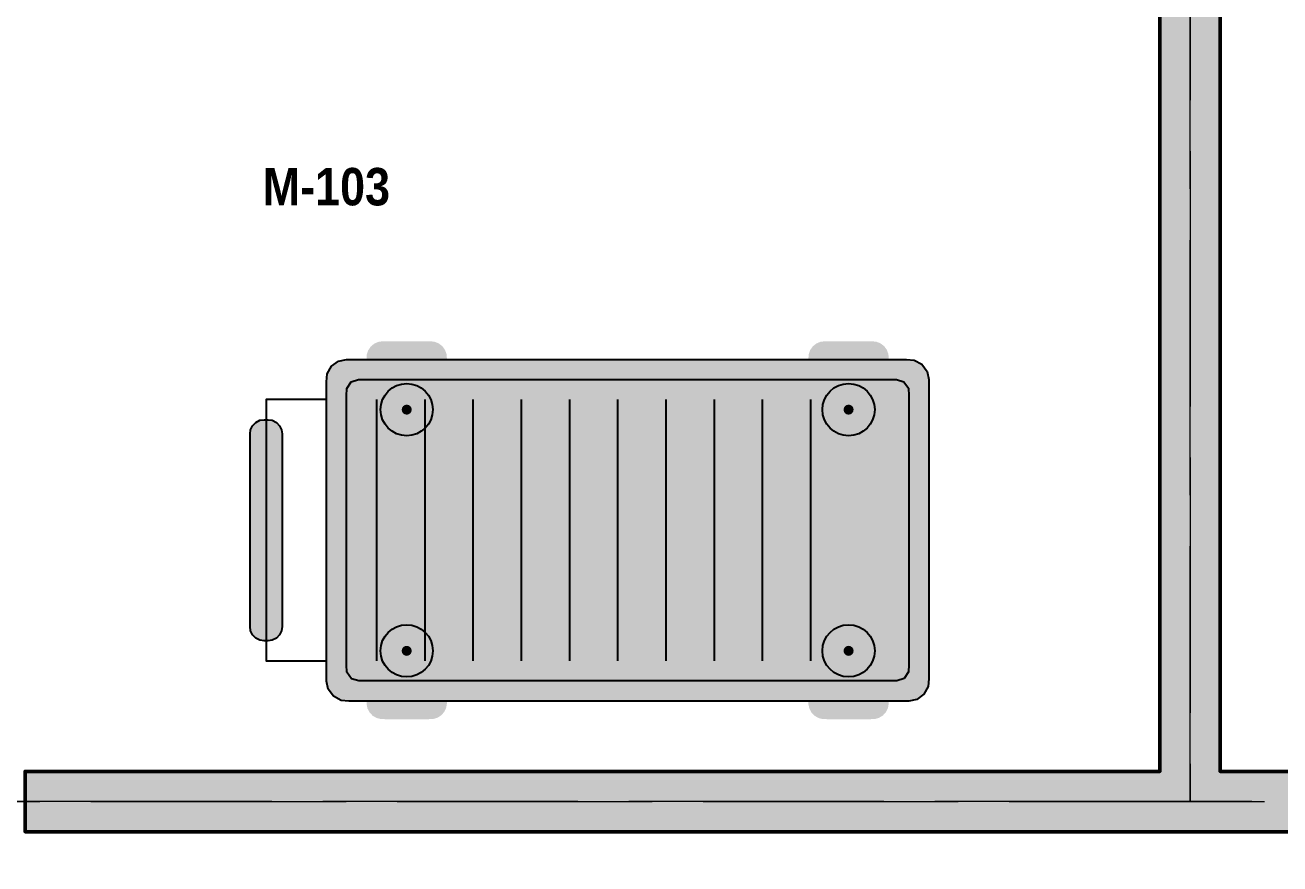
# Model space of a CAD drawing. Header units: metres. Extents: x 0 to 115, y 0 to 64.
# Drawn here: x 36.2 to 42.45, y 34.04 to 38.21 of the extents above; entities that cross this region are included whole.
import ezdxf

# ---------------------------------------------------------------- set-up
doc = ezdxf.new("R2010")
doc.units = ezdxf.units.M
doc.linetypes.add('DASHED', pattern=[1.524, 1.27, -0.254])
doc.layers.add('A-AREA', color=8, linetype='DASHED', lineweight=13, plot=False)
for name, color, linetype, lineweight in [('A-MURO', 7, 'Continuous', 50), ('G-ETIQUETA', 4, 'Continuous', 18), ('M-EQUIPO', 7, 'Continuous', 25), ('M-EQUIPO-RELLENO', 8, 'Continuous', 0)]:
    doc.layers.add(name, color=color, linetype=linetype, lineweight=lineweight)
doc.layers.add('A-MURO-RELLENO', color=8, linetype='Continuous', lineweight=0, true_color=0x8d949b)
doc.styles.add('PLANO', font='arial.ttf')
doc.styles.add('PLANO_N', font='arialbd.ttf')

# ---------------------------------------------------------------- blocks, each defined once
blk = doc.blocks.new('EQ_carro-cortado')
at = {"layer": 'M-EQUIPO-RELLENO', "true_color": 0x2a2f35}
h = blk.add_hatch(color=7, dxfattribs=at)
h.dxf.hatch_style = 1
h.paths.add_polyline_path([(-1.02, 0.94), (-1.0002, 0.94), (-0.9803, 0.94), (-0.9605, 0.94), (-0.9406, 0.94), (-0.9208, 0.94), (-0.9009, 0.94), (-0.8811, 0.94), (-0.8612, 0.94), (-0.8414, 0.94), (-0.8215, 0.94), (-0.8017, 0.94), (-0.7818, 0.94), (-0.7614, 0.9378), (-0.7407, 0.9297), (-0.7225, 0.9156), (-0.7091, 0.897), (-0.7017, 0.8762), (-0.7, 0.8559), (-0.7001, 0.836), (-0.7039, 0.8152), (-0.7138, 0.795), (-0.7295, 0.778), (-0.749, 0.7662), (-0.7699, 0.7606), (-0.7899, 0.76), (-0.8098, 0.76), (-0.8296, 0.76), (-0.8495, 0.76), (-0.8693, 0.76), (-0.8892, 0.76), (-0.909, 0.76), (-0.9289, 0.76), (-0.9487, 0.76), (-0.9686, 0.76), (-0.9884, 0.76), (-1.0083, 0.76), (-1.0283, 0.7604), (-1.0491, 0.7655), (-1.0689, 0.7767), (-1.0849, 0.7933), (-1.0954, 0.8133), (-1.0998, 0.8341), (-1.1, 0.854), (-1.0987, 0.8743), (-1.0919, 0.8951), (-1.079, 0.9141), (-1.0611, 0.9286), (-1.0406, 0.9373)])
h = blk.add_hatch(color=7, dxfattribs=at)
h.dxf.hatch_style = 1
h.paths.add_polyline_path([(1.18, 0.94), (1.1998, 0.94), (1.2197, 0.94), (1.2395, 0.94), (1.2594, 0.94), (1.2792, 0.94), (1.2991, 0.94), (1.3189, 0.94), (1.3388, 0.94), (1.3586, 0.94), (1.3785, 0.94), (1.3983, 0.94), (1.4182, 0.94), (1.4386, 0.9378), (1.4593, 0.9297), (1.4775, 0.9156), (1.4909, 0.897), (1.4983, 0.8762), (1.5, 0.8559), (1.4999, 0.836), (1.4961, 0.8152), (1.4862, 0.795), (1.4705, 0.778), (1.451, 0.7662), (1.4301, 0.7606), (1.4101, 0.76), (1.3902, 0.76), (1.3704, 0.76), (1.3505, 0.76), (1.3307, 0.76), (1.3108, 0.76), (1.291, 0.76), (1.2711, 0.76), (1.2513, 0.76), (1.2314, 0.76), (1.2116, 0.76), (1.1917, 0.76), (1.1717, 0.7604), (1.1509, 0.7655), (1.1311, 0.7767), (1.1151, 0.7933), (1.1046, 0.8133), (1.1002, 0.8341), (1.1, 0.854), (1.1013, 0.8743), (1.1081, 0.8951), (1.121, 0.9141), (1.1389, 0.9286), (1.1594, 0.9373)])
at = {"layer": 'M-EQUIPO-RELLENO', "true_color": 0xdfe4e9}
h = blk.add_hatch(color=7, dxfattribs=at)
h.dxf.hatch_style = 1
h.paths.add_polyline_path([(-1.2, 0.85), (-1.1618, 0.85), (-1.1236, 0.85), (-1.0854, 0.85), (-1.0472, 0.85), (-1.009, 0.85), (-0.9709, 0.85), (-0.9327, 0.85), (-0.8945, 0.85), (-0.8563, 0.85), (-0.8181, 0.85), (-0.7799, 0.85), (-0.7417, 0.85), (-0.7035, 0.85), (-0.6653, 0.85), (-0.6271, 0.85), (-0.589, 0.85), (-0.5508, 0.85), (-0.5126, 0.85), (-0.4744, 0.85), (-0.4362, 0.85), (-0.398, 0.85), (-0.3598, 0.85), (-0.3216, 0.85), (-0.2834, 0.85), (-0.2452, 0.85), (-0.2071, 0.85), (-0.1689, 0.85), (-0.1307, 0.85), (-0.0925, 0.85), (-0.0543, 0.85), (-0.0161, 0.85), (0.0221, 0.85), (0.0603, 0.85), (0.0985, 0.85), (0.1367, 0.85), (0.1749, 0.85), (0.213, 0.85), (0.2512, 0.85), (0.2894, 0.85), (0.3276, 0.85), (0.3658, 0.85), (0.404, 0.85), (0.4422, 0.85), (0.4804, 0.85), (0.5186, 0.85), (0.5568, 0.85), (0.5949, 0.85), (0.6331, 0.85), (0.6713, 0.85), (0.7095, 0.85), (0.7477, 0.85), (0.7859, 0.85), (0.8241, 0.85), (0.8623, 0.85), (0.9005, 0.85), (0.9387, 0.85), (0.9769, 0.85), (1.015, 0.85), (1.0532, 0.85), (1.0914, 0.85), (1.1296, 0.85), (1.1678, 0.85), (1.206, 0.85), (1.2442, 0.85), (1.2824, 0.85), (1.3206, 0.85), (1.3588, 0.85), (1.3969, 0.85), (1.4351, 0.85), (1.4733, 0.85), (1.5115, 0.85), (1.5497, 0.85), (1.5879, 0.85), (1.6271, 0.8463), (1.6652, 0.8258), (1.6914, 0.7906), (1.7, 0.7508), (1.7, 0.7126), (1.7, 0.6744), (1.7, 0.6362), (1.7, 0.598), (1.7, 0.5598), (1.7, 0.5216), (1.7, 0.4834), (1.7, 0.4452), (1.7, 0.4071), (1.7, 0.3689), (1.7, 0.3307), (1.7, 0.2925), (1.7, 0.2543), (1.7, 0.2161), (1.7, 0.1779), (1.7, 0.1397), (1.7, 0.1015), (1.7, 0.0633), (1.7, 0.0251), (1.7, -0.013), (1.7, -0.0512), (1.7, -0.0894), (1.7, -0.1276), (1.7, -0.1658), (1.7, -0.204), (1.7, -0.2422), (1.7, -0.2804), (1.7, -0.3186), (1.7, -0.3568), (1.7, -0.3949), (1.7, -0.4331), (1.7, -0.4713), (1.7, -0.5095), (1.7, -0.5477), (1.7, -0.5859), (1.7, -0.6241), (1.7, -0.6623), (1.7, -0.7005), (1.7, -0.7387), (1.696, -0.7779), (1.6752, -0.8159), (1.6398, -0.8418), (1.6, -0.85), (1.5618, -0.85), (1.5236, -0.85), (1.4854, -0.85), (1.4472, -0.85), (1.409, -0.85), (1.3709, -0.85), (1.3327, -0.85), (1.2945, -0.85), (1.2563, -0.85), (1.2181, -0.85), (1.1799, -0.85), (1.1417, -0.85), (1.1035, -0.85), (1.0653, -0.85), (1.0271, -0.85), (0.989, -0.85), (0.9508, -0.85), (0.9126, -0.85), (0.8744, -0.85), (0.8362, -0.85), (0.798, -0.85), (0.7598, -0.85), (0.7216, -0.85), (0.6834, -0.85), (0.6452, -0.85), (0.6071, -0.85), (0.5689, -0.85), (0.5307, -0.85), (0.4925, -0.85), (0.4543, -0.85), (0.4161, -0.85), (0.3779, -0.85), (0.3397, -0.85), (0.3015, -0.85), (0.2633, -0.85), (0.2251, -0.85), (0.187, -0.85), (0.1488, -0.85), (0.1106, -0.85), (0.0724, -0.85), (0.0342, -0.85), (-0.004, -0.85), (-0.0422, -0.85), (-0.0804, -0.85), (-0.1186, -0.85), (-0.1568, -0.85), (-0.1949, -0.85), (-0.2331, -0.85), (-0.2713, -0.85), (-0.3095, -0.85), (-0.3477, -0.85), (-0.3859, -0.85), (-0.4241, -0.85), (-0.4623, -0.85), (-0.5005, -0.85), (-0.5387, -0.85), (-0.5769, -0.85), (-0.615, -0.85), (-0.6532, -0.85), (-0.6914, -0.85), (-0.7296, -0.85), (-0.7678, -0.85), (-0.806, -0.85), (-0.8442, -0.85), (-0.8824, -0.85), (-0.9206, -0.85), (-0.9588, -0.85), (-0.9969, -0.85), (-1.0351, -0.85), (-1.0733, -0.85), (-1.1115, -0.85), (-1.1497, -0.85), (-1.1879, -0.85), (-1.2271, -0.8463), (-1.2652, -0.8258), (-1.2914, -0.7906), (-1.3, -0.7508), (-1.3, -0.7126), (-1.3, -0.6744), (-1.3, -0.6362), (-1.3, -0.598), (-1.3, -0.5598), (-1.3, -0.5216), (-1.3, -0.4834), (-1.3, -0.4452), (-1.3, -0.4071), (-1.3, -0.3689), (-1.3, -0.3307), (-1.3, -0.2925), (-1.3, -0.2543), (-1.3, -0.2161), (-1.3, -0.1779), (-1.3, -0.1397), (-1.3, -0.1015), (-1.3, -0.0633), (-1.3, -0.0251), (-1.3, 0.013), (-1.3, 0.0512), (-1.3, 0.0894), (-1.3, 0.1276), (-1.3, 0.1658), (-1.3, 0.204), (-1.3, 0.2422), (-1.3, 0.2804), (-1.3, 0.3186), (-1.3, 0.3568), (-1.3, 0.3949), (-1.3, 0.4331), (-1.3, 0.4713), (-1.3, 0.5095), (-1.3, 0.5477), (-1.3, 0.5859), (-1.3, 0.6241), (-1.3, 0.6623), (-1.3, 0.7005), (-1.3, 0.7387), (-1.296, 0.7779), (-1.2752, 0.8159), (-1.2398, 0.8418)])
at = {"layer": 'M-EQUIPO-RELLENO', "true_color": 0x4b5563}
h = blk.add_hatch(color=7, dxfattribs=at)
h.dxf.hatch_style = 1
edge = h.paths.add_edge_path()
edge.add_arc((-0.9, 0.6), 0.025, 0, 360)
h = blk.add_hatch(color=7, dxfattribs=at)
h.dxf.hatch_style = 1
edge = h.paths.add_edge_path()
edge.add_arc((1.3, 0.6), 0.025, 0, 360)
at = {"layer": 'M-EQUIPO-RELLENO', "true_color": 0x3a7bd5}
h = blk.add_hatch(color=7, dxfattribs=at)
h.dxf.hatch_style = 1
h.paths.add_polyline_path([(-1.61, 0.55), (-1.59, 0.55), (-1.5693, 0.5469), (-1.549, 0.5368), (-1.5327, 0.5202), (-1.5229, 0.4999), (-1.52, 0.4792), (-1.52, 0.4592), (-1.52, 0.4393), (-1.52, 0.4193), (-1.52, 0.3993), (-1.52, 0.3794), (-1.52, 0.3594), (-1.52, 0.3394), (-1.52, 0.3195), (-1.52, 0.2995), (-1.52, 0.2795), (-1.52, 0.2596), (-1.52, 0.2396), (-1.52, 0.2196), (-1.52, 0.1997), (-1.52, 0.1797), (-1.52, 0.1597), (-1.52, 0.1398), (-1.52, 0.1198), (-1.52, 0.0998), (-1.52, 0.0799), (-1.52, 0.0599), (-1.52, 0.0399), (-1.52, 0.02), (-1.52, 0), (-1.52, -0.0199), (-1.52, -0.0399), (-1.52, -0.0599), (-1.52, -0.0798), (-1.52, -0.0998), (-1.52, -0.1198), (-1.52, -0.1397), (-1.52, -0.1597), (-1.52, -0.1797), (-1.52, -0.1996), (-1.52, -0.2196), (-1.52, -0.2396), (-1.52, -0.2595), (-1.52, -0.2795), (-1.52, -0.2995), (-1.52, -0.3194), (-1.52, -0.3394), (-1.52, -0.3594), (-1.52, -0.3793), (-1.52, -0.3993), (-1.52, -0.4193), (-1.52, -0.4392), (-1.52, -0.4592), (-1.52, -0.4792), (-1.5229, -0.4999), (-1.5327, -0.5202), (-1.549, -0.5367), (-1.5693, -0.5469), (-1.59, -0.55), (-1.61, -0.55), (-1.6307, -0.5469), (-1.651, -0.5368), (-1.6673, -0.5202), (-1.6771, -0.4999), (-1.68, -0.4792), (-1.68, -0.4592), (-1.68, -0.4393), (-1.68, -0.4193), (-1.68, -0.3993), (-1.68, -0.3794), (-1.68, -0.3594), (-1.68, -0.3394), (-1.68, -0.3195), (-1.68, -0.2995), (-1.68, -0.2795), (-1.68, -0.2596), (-1.68, -0.2396), (-1.68, -0.2196), (-1.68, -0.1997), (-1.68, -0.1797), (-1.68, -0.1597), (-1.68, -0.1398), (-1.68, -0.1198), (-1.68, -0.0998), (-1.68, -0.0799), (-1.68, -0.0599), (-1.68, -0.0399), (-1.68, -0.02), (-1.68, 0), (-1.68, 0.0199), (-1.68, 0.0399), (-1.68, 0.0599), (-1.68, 0.0798), (-1.68, 0.0998), (-1.68, 0.1198), (-1.68, 0.1397), (-1.68, 0.1597), (-1.68, 0.1797), (-1.68, 0.1996), (-1.68, 0.2196), (-1.68, 0.2396), (-1.68, 0.2595), (-1.68, 0.2795), (-1.68, 0.2995), (-1.68, 0.3194), (-1.68, 0.3394), (-1.68, 0.3594), (-1.68, 0.3793), (-1.68, 0.3993), (-1.68, 0.4193), (-1.68, 0.4392), (-1.68, 0.4592), (-1.68, 0.4792), (-1.6771, 0.4999), (-1.6673, 0.5202), (-1.651, 0.5367), (-1.6307, 0.5469)])
at = {"layer": 'M-EQUIPO-RELLENO', "true_color": 0x4b5563}
h = blk.add_hatch(color=7, dxfattribs=at)
h.dxf.hatch_style = 1
edge = h.paths.add_edge_path()
edge.add_arc((-0.9, -0.6), 0.025, 0, 360)
h = blk.add_hatch(color=7, dxfattribs=at)
h.dxf.hatch_style = 1
edge = h.paths.add_edge_path()
edge.add_arc((1.3, -0.6), 0.025, 0, 360)
at = {"layer": 'M-EQUIPO-RELLENO', "true_color": 0x2a2f35}
h = blk.add_hatch(color=7, dxfattribs=at)
h.dxf.hatch_style = 1
h.paths.add_polyline_path([(-1.02, -0.76), (-1.0002, -0.76), (-0.9803, -0.76), (-0.9605, -0.76), (-0.9406, -0.76), (-0.9208, -0.76), (-0.9009, -0.76), (-0.8811, -0.76), (-0.8612, -0.76), (-0.8414, -0.76), (-0.8215, -0.76), (-0.8017, -0.76), (-0.7818, -0.76), (-0.7614, -0.7622), (-0.7407, -0.7703), (-0.7225, -0.7844), (-0.7091, -0.803), (-0.7017, -0.8238), (-0.7, -0.8441), (-0.7001, -0.864), (-0.7039, -0.8848), (-0.7138, -0.905), (-0.7295, -0.922), (-0.749, -0.9338), (-0.7699, -0.9394), (-0.7899, -0.94), (-0.8098, -0.94), (-0.8296, -0.94), (-0.8495, -0.94), (-0.8693, -0.94), (-0.8892, -0.94), (-0.909, -0.94), (-0.9289, -0.94), (-0.9487, -0.94), (-0.9686, -0.94), (-0.9884, -0.94), (-1.0083, -0.94), (-1.0283, -0.9396), (-1.0491, -0.9345), (-1.0689, -0.9233), (-1.0849, -0.9067), (-1.0954, -0.8867), (-1.0998, -0.8659), (-1.1, -0.846), (-1.0987, -0.8257), (-1.0919, -0.8049), (-1.079, -0.7859), (-1.0611, -0.7714), (-1.0406, -0.7627)])
h = blk.add_hatch(color=7, dxfattribs=at)
h.dxf.hatch_style = 1
h.paths.add_polyline_path([(1.18, -0.76), (1.1998, -0.76), (1.2197, -0.76), (1.2395, -0.76), (1.2594, -0.76), (1.2792, -0.76), (1.2991, -0.76), (1.3189, -0.76), (1.3388, -0.76), (1.3586, -0.76), (1.3785, -0.76), (1.3983, -0.76), (1.4182, -0.76), (1.4386, -0.7622), (1.4593, -0.7703), (1.4775, -0.7844), (1.4909, -0.803), (1.4983, -0.8238), (1.5, -0.8441), (1.4999, -0.864), (1.4961, -0.8848), (1.4862, -0.905), (1.4705, -0.922), (1.451, -0.9338), (1.4301, -0.9394), (1.4101, -0.94), (1.3902, -0.94), (1.3704, -0.94), (1.3505, -0.94), (1.3307, -0.94), (1.3108, -0.94), (1.291, -0.94), (1.2711, -0.94), (1.2513, -0.94), (1.2314, -0.94), (1.2116, -0.94), (1.1917, -0.94), (1.1717, -0.9396), (1.1509, -0.9345), (1.1311, -0.9233), (1.1151, -0.9067), (1.1046, -0.8867), (1.1002, -0.8659), (1.1, -0.846), (1.1013, -0.8257), (1.1081, -0.8049), (1.121, -0.7859), (1.1389, -0.7714), (1.1594, -0.7627)])
at = {"layer": 'M-EQUIPO'}
for points in [[(-1.2, 0.85), (-1.1618, 0.85), (-1.1236, 0.85), (-1.0854, 0.85), (-1.0472, 0.85), (-1.009, 0.85), (-0.9709, 0.85), (-0.9327, 0.85), (-0.8945, 0.85), (-0.8563, 0.85), (-0.8181, 0.85), (-0.7799, 0.85), (-0.7417, 0.85), (-0.7035, 0.85), (-0.6653, 0.85), (-0.6271, 0.85), (-0.589, 0.85), (-0.5508, 0.85), (-0.5126, 0.85), (-0.4744, 0.85), (-0.4362, 0.85), (-0.398, 0.85), (-0.3598, 0.85), (-0.3216, 0.85), (-0.2834, 0.85), (-0.2452, 0.85), (-0.2071, 0.85), (-0.1689, 0.85), (-0.1307, 0.85), (-0.0925, 0.85), (-0.0543, 0.85), (-0.0161, 0.85), (0.0221, 0.85), (0.0603, 0.85), (0.0985, 0.85), (0.1367, 0.85), (0.1749, 0.85), (0.213, 0.85), (0.2512, 0.85), (0.2894, 0.85), (0.3276, 0.85), (0.3658, 0.85), (0.404, 0.85), (0.4422, 0.85), (0.4804, 0.85), (0.5186, 0.85), (0.5568, 0.85), (0.5949, 0.85), (0.6331, 0.85), (0.6713, 0.85), (0.7095, 0.85), (0.7477, 0.85), (0.7859, 0.85), (0.8241, 0.85), (0.8623, 0.85), (0.9005, 0.85), (0.9387, 0.85), (0.9769, 0.85), (1.015, 0.85), (1.0532, 0.85), (1.0914, 0.85), (1.1296, 0.85), (1.1678, 0.85), (1.206, 0.85), (1.2442, 0.85), (1.2824, 0.85), (1.3206, 0.85), (1.3588, 0.85), (1.3969, 0.85), (1.4351, 0.85), (1.4733, 0.85), (1.5115, 0.85), (1.5497, 0.85), (1.5879, 0.85), (1.6271, 0.8463), (1.6652, 0.8258), (1.6914, 0.7906), (1.7, 0.7508), (1.7, 0.7126), (1.7, 0.6744), (1.7, 0.6362), (1.7, 0.598), (1.7, 0.5598), (1.7, 0.5216), (1.7, 0.4834), (1.7, 0.4452), (1.7, 0.4071), (1.7, 0.3689), (1.7, 0.3307), (1.7, 0.2925), (1.7, 0.2543), (1.7, 0.2161), (1.7, 0.1779), (1.7, 0.1397), (1.7, 0.1015), (1.7, 0.0633), (1.7, 0.0251), (1.7, -0.013), (1.7, -0.0512), (1.7, -0.0894), (1.7, -0.1276), (1.7, -0.1658), (1.7, -0.204), (1.7, -0.2422), (1.7, -0.2804), (1.7, -0.3186), (1.7, -0.3568), (1.7, -0.3949), (1.7, -0.4331), (1.7, -0.4713), (1.7, -0.5095), (1.7, -0.5477), (1.7, -0.5859), (1.7, -0.6241), (1.7, -0.6623), (1.7, -0.7005), (1.7, -0.7387), (1.696, -0.7779), (1.6752, -0.8159), (1.6398, -0.8418), (1.6, -0.85), (1.5618, -0.85), (1.5236, -0.85), (1.4854, -0.85), (1.4472, -0.85), (1.409, -0.85), (1.3709, -0.85), (1.3327, -0.85), (1.2945, -0.85), (1.2563, -0.85), (1.2181, -0.85), (1.1799, -0.85), (1.1417, -0.85), (1.1035, -0.85), (1.0653, -0.85), (1.0271, -0.85), (0.989, -0.85), (0.9508, -0.85), (0.9126, -0.85), (0.8744, -0.85), (0.8362, -0.85), (0.798, -0.85), (0.7598, -0.85), (0.7216, -0.85), (0.6834, -0.85), (0.6452, -0.85), (0.6071, -0.85), (0.5689, -0.85), (0.5307, -0.85), (0.4925, -0.85), (0.4543, -0.85), (0.4161, -0.85), (0.3779, -0.85), (0.3397, -0.85), (0.3015, -0.85), (0.2633, -0.85), (0.2251, -0.85), (0.187, -0.85), (0.1488, -0.85), (0.1106, -0.85), (0.0724, -0.85), (0.0342, -0.85), (-0.004, -0.85), (-0.0422, -0.85), (-0.0804, -0.85), (-0.1186, -0.85), (-0.1568, -0.85), (-0.1949, -0.85), (-0.2331, -0.85), (-0.2713, -0.85), (-0.3095, -0.85), (-0.3477, -0.85), (-0.3859, -0.85), (-0.4241, -0.85), (-0.4623, -0.85), (-0.5005, -0.85), (-0.5387, -0.85), (-0.5769, -0.85), (-0.615, -0.85), (-0.6532, -0.85), (-0.6914, -0.85), (-0.7296, -0.85), (-0.7678, -0.85), (-0.806, -0.85), (-0.8442, -0.85), (-0.8824, -0.85), (-0.9206, -0.85), (-0.9588, -0.85), (-0.9969, -0.85), (-1.0351, -0.85), (-1.0733, -0.85), (-1.1115, -0.85), (-1.1497, -0.85), (-1.1879, -0.85), (-1.2271, -0.8463), (-1.2652, -0.8258), (-1.2914, -0.7906), (-1.3, -0.7508), (-1.3, -0.7126), (-1.3, -0.6744), (-1.3, -0.6362), (-1.3, -0.598), (-1.3, -0.5598), (-1.3, -0.5216), (-1.3, -0.4834), (-1.3, -0.4452), (-1.3, -0.4071), (-1.3, -0.3689), (-1.3, -0.3307), (-1.3, -0.2925), (-1.3, -0.2543), (-1.3, -0.2161), (-1.3, -0.1779), (-1.3, -0.1397), (-1.3, -0.1015), (-1.3, -0.0633), (-1.3, -0.0251), (-1.3, 0.013), (-1.3, 0.0512), (-1.3, 0.0894), (-1.3, 0.1276), (-1.3, 0.1658), (-1.3, 0.204), (-1.3, 0.2422), (-1.3, 0.2804), (-1.3, 0.3186), (-1.3, 0.3568), (-1.3, 0.3949), (-1.3, 0.4331), (-1.3, 0.4713), (-1.3, 0.5095), (-1.3, 0.5477), (-1.3, 0.5859), (-1.3, 0.6241), (-1.3, 0.6623), (-1.3, 0.7005), (-1.3, 0.7387), (-1.296, 0.7779), (-1.2752, 0.8159), (-1.2398, 0.8418)], [(-1.61, 0.55), (-1.59, 0.55), (-1.5693, 0.5469), (-1.549, 0.5368), (-1.5327, 0.5202), (-1.5229, 0.4999), (-1.52, 0.4792), (-1.52, 0.4592), (-1.52, 0.4393), (-1.52, 0.4193), (-1.52, 0.3993), (-1.52, 0.3794), (-1.52, 0.3594), (-1.52, 0.3394), (-1.52, 0.3195), (-1.52, 0.2995), (-1.52, 0.2795), (-1.52, 0.2596), (-1.52, 0.2396), (-1.52, 0.2196), (-1.52, 0.1997), (-1.52, 0.1797), (-1.52, 0.1597), (-1.52, 0.1398), (-1.52, 0.1198), (-1.52, 0.0998), (-1.52, 0.0799), (-1.52, 0.0599), (-1.52, 0.0399), (-1.52, 0.02), (-1.52, 0), (-1.52, -0.0199), (-1.52, -0.0399), (-1.52, -0.0599), (-1.52, -0.0798), (-1.52, -0.0998), (-1.52, -0.1198), (-1.52, -0.1397), (-1.52, -0.1597), (-1.52, -0.1797), (-1.52, -0.1996), (-1.52, -0.2196), (-1.52, -0.2396), (-1.52, -0.2595), (-1.52, -0.2795), (-1.52, -0.2995), (-1.52, -0.3194), (-1.52, -0.3394), (-1.52, -0.3594), (-1.52, -0.3793), (-1.52, -0.3993), (-1.52, -0.4193), (-1.52, -0.4392), (-1.52, -0.4592), (-1.52, -0.4792), (-1.5229, -0.4999), (-1.5327, -0.5202), (-1.549, -0.5367), (-1.5693, -0.5469), (-1.59, -0.55), (-1.61, -0.55), (-1.6307, -0.5469), (-1.651, -0.5368), (-1.6673, -0.5202), (-1.6771, -0.4999), (-1.68, -0.4792), (-1.68, -0.4592), (-1.68, -0.4393), (-1.68, -0.4193), (-1.68, -0.3993), (-1.68, -0.3794), (-1.68, -0.3594), (-1.68, -0.3394), (-1.68, -0.3195), (-1.68, -0.2995), (-1.68, -0.2795), (-1.68, -0.2596), (-1.68, -0.2396), (-1.68, -0.2196), (-1.68, -0.1997), (-1.68, -0.1797), (-1.68, -0.1597), (-1.68, -0.1398), (-1.68, -0.1198), (-1.68, -0.0998), (-1.68, -0.0799), (-1.68, -0.0599), (-1.68, -0.0399), (-1.68, -0.02), (-1.68, 0), (-1.68, 0.0199), (-1.68, 0.0399), (-1.68, 0.0599), (-1.68, 0.0798), (-1.68, 0.0998), (-1.68, 0.1198), (-1.68, 0.1397), (-1.68, 0.1597), (-1.68, 0.1797), (-1.68, 0.1996), (-1.68, 0.2196), (-1.68, 0.2396), (-1.68, 0.2595), (-1.68, 0.2795), (-1.68, 0.2995), (-1.68, 0.3194), (-1.68, 0.3394), (-1.68, 0.3594), (-1.68, 0.3793), (-1.68, 0.3993), (-1.68, 0.4193), (-1.68, 0.4392), (-1.68, 0.4592), (-1.68, 0.4792), (-1.6771, 0.4999), (-1.6673, 0.5202), (-1.651, 0.5367), (-1.6307, 0.5469)]]:
    blk.add_lwpolyline(points, close=True, dxfattribs=at)
at = {"layer": 'M-EQUIPO', "true_color": 0x7a858f}
blk.add_lwpolyline([(-1.14, 0.75), (-1.1048, 0.75), (-1.0695, 0.75), (-1.0343, 0.75), (-0.999, 0.75), (-0.9638, 0.75), (-0.9285, 0.75), (-0.8933, 0.75), (-0.858, 0.75), (-0.8228, 0.75), (-0.7875, 0.75), (-0.7523, 0.75), (-0.717, 0.75), (-0.6818, 0.75), (-0.6465, 0.75), (-0.6113, 0.75), (-0.576, 0.75), (-0.5408, 0.75), (-0.5055, 0.75), (-0.4703, 0.75), (-0.435, 0.75), (-0.3998, 0.75), (-0.3646, 0.75), (-0.3293, 0.75), (-0.2941, 0.75), (-0.2588, 0.75), (-0.2236, 0.75), (-0.1883, 0.75), (-0.1531, 0.75), (-0.1178, 0.75), (-0.0826, 0.75), (-0.0473, 0.75), (-0.0121, 0.75), (0.0232, 0.75), (0.0584, 0.75), (0.0937, 0.75), (0.1289, 0.75), (0.1642, 0.75), (0.1994, 0.75), (0.2347, 0.75), (0.2699, 0.75), (0.3051, 0.75), (0.3404, 0.75), (0.3756, 0.75), (0.4109, 0.75), (0.4461, 0.75), (0.4814, 0.75), (0.5166, 0.75), (0.5519, 0.75), (0.5871, 0.75), (0.6224, 0.75), (0.6576, 0.75), (0.6929, 0.75), (0.7281, 0.75), (0.7634, 0.75), (0.7986, 0.75), (0.8339, 0.75), (0.8691, 0.75), (0.9044, 0.75), (0.9396, 0.75), (0.9749, 0.75), (1.0101, 0.75), (1.0453, 0.75), (1.0806, 0.75), (1.1158, 0.75), (1.1511, 0.75), (1.1863, 0.75), (1.2216, 0.75), (1.2568, 0.75), (1.2921, 0.75), (1.3273, 0.75), (1.3626, 0.75), (1.3978, 0.75), (1.4331, 0.75), (1.4683, 0.75), (1.5036, 0.75), (1.5388, 0.75), (1.575, 0.7387), (1.5978, 0.7061), (1.6, 0.6703), (1.6, 0.635), (1.6, 0.5998), (1.6, 0.5646), (1.6, 0.5293), (1.6, 0.4941), (1.6, 0.4588), (1.6, 0.4236), (1.6, 0.3883), (1.6, 0.3531), (1.6, 0.3178), (1.6, 0.2826), (1.6, 0.2473), (1.6, 0.2121), (1.6, 0.1768), (1.6, 0.1416), (1.6, 0.1063), (1.6, 0.0711), (1.6, 0.0358), (1.6, 0.0006), (1.6, -0.0347), (1.6, -0.0699), (1.6, -0.1051), (1.6, -0.1404), (1.6, -0.1756), (1.6, -0.2109), (1.6, -0.2461), (1.6, -0.2814), (1.6, -0.3166), (1.6, -0.3519), (1.6, -0.3871), (1.6, -0.4224), (1.6, -0.4576), (1.6, -0.4929), (1.6, -0.5281), (1.6, -0.5634), (1.6, -0.5986), (1.6, -0.6339), (1.6, -0.6691), (1.5981, -0.7049), (1.5761, -0.7379), (1.54, -0.75), (1.5048, -0.75), (1.4695, -0.75), (1.4343, -0.75), (1.399, -0.75), (1.3638, -0.75), (1.3285, -0.75), (1.2933, -0.75), (1.258, -0.75), (1.2228, -0.75), (1.1875, -0.75), (1.1523, -0.75), (1.117, -0.75), (1.0818, -0.75), (1.0465, -0.75), (1.0113, -0.75), (0.976, -0.75), (0.9408, -0.75), (0.9055, -0.75), (0.8703, -0.75), (0.835, -0.75), (0.7998, -0.75), (0.7646, -0.75), (0.7293, -0.75), (0.6941, -0.75), (0.6588, -0.75), (0.6236, -0.75), (0.5883, -0.75), (0.5531, -0.75), (0.5178, -0.75), (0.4826, -0.75), (0.4473, -0.75), (0.4121, -0.75), (0.3768, -0.75), (0.3416, -0.75), (0.3063, -0.75), (0.2711, -0.75), (0.2358, -0.75), (0.2006, -0.75), (0.1653, -0.75), (0.1301, -0.75), (0.0949, -0.75), (0.0596, -0.75), (0.0244, -0.75), (-0.0109, -0.75), (-0.0461, -0.75), (-0.0814, -0.75), (-0.1166, -0.75), (-0.1519, -0.75), (-0.1871, -0.75), (-0.2224, -0.75), (-0.2576, -0.75), (-0.2929, -0.75), (-0.3281, -0.75), (-0.3634, -0.75), (-0.3986, -0.75), (-0.4339, -0.75), (-0.4691, -0.75), (-0.5044, -0.75), (-0.5396, -0.75), (-0.5749, -0.75), (-0.6101, -0.75), (-0.6453, -0.75), (-0.6806, -0.75), (-0.7158, -0.75), (-0.7511, -0.75), (-0.7863, -0.75), (-0.8216, -0.75), (-0.8568, -0.75), (-0.8921, -0.75), (-0.9273, -0.75), (-0.9626, -0.75), (-0.9978, -0.75), (-1.0331, -0.75), (-1.0683, -0.75), (-1.1036, -0.75), (-1.1388, -0.75), (-1.175, -0.7387), (-1.1978, -0.7061), (-1.2, -0.6703), (-1.2, -0.635), (-1.2, -0.5998), (-1.2, -0.5646), (-1.2, -0.5293), (-1.2, -0.4941), (-1.2, -0.4588), (-1.2, -0.4236), (-1.2, -0.3883), (-1.2, -0.3531), (-1.2, -0.3178), (-1.2, -0.2826), (-1.2, -0.2473), (-1.2, -0.2121), (-1.2, -0.1768), (-1.2, -0.1416), (-1.2, -0.1063), (-1.2, -0.0711), (-1.2, -0.0358), (-1.2, -0.0006), (-1.2, 0.0347), (-1.2, 0.0699), (-1.2, 0.1051), (-1.2, 0.1404), (-1.2, 0.1756), (-1.2, 0.2109), (-1.2, 0.2461), (-1.2, 0.2814), (-1.2, 0.3166), (-1.2, 0.3519), (-1.2, 0.3871), (-1.2, 0.4224), (-1.2, 0.4576), (-1.2, 0.4929), (-1.2, 0.5281), (-1.2, 0.5634), (-1.2, 0.5986), (-1.2, 0.6339), (-1.2, 0.6691), (-1.1981, 0.7049), (-1.1761, 0.7379)], close=True, dxfattribs=at)
at = {"layer": 'M-EQUIPO'}
blk.add_lwpolyline([(-1.3, 0.65), (-1.6, 0.65), (-1.6, -0.65), (-1.3, -0.65)], dxfattribs=at)
at = {"layer": 'M-EQUIPO', "true_color": 0xa3adb6}
for points in [[(-1.05, 0.65), (-1.05, -0.65)], [(-0.81, 0.65), (-0.81, -0.65)], [(-0.57, 0.65), (-0.57, -0.65)], [(-0.33, 0.65), (-0.33, -0.65)], [(-0.09, 0.65), (-0.09, -0.65)], [(0.15, 0.65), (0.15, -0.65)], [(0.39, 0.65), (0.39, -0.65)], [(0.63, 0.65), (0.63, -0.65)], [(0.87, 0.65), (0.87, -0.65)], [(1.11, 0.65), (1.11, -0.65)]]:
    blk.add_lwpolyline(points, dxfattribs=at)
at = {"layer": 'M-EQUIPO', "ltscale": 0.15}
for centre in [(-0.9, 0.6), (1.3, 0.6), (-0.9, -0.6), (1.3, -0.6)]:
    blk.add_circle(centre, 0.13, dxfattribs=at)
at = {"layer": 'G-ETIQUETA', "style": 'PLANO', "flags": 1}
for tag, p in [('TAG', (0, 0)), ('NOMBRE', (0, -0.25)), ('AREA', (0, -0.5)), ('FUNCION', (0, -0.75)), ('CONFIANZA', (0, -1))]:
    blk.add_attdef(tag, p, '', height=0.15, dxfattribs=at)

msp = doc.modelspace()

# ---------------------------------------------------------------- hatches: boundary and pattern name
at = {"layer": 'A-MURO-RELLENO', "true_color": 0x8d949b}
h = msp.add_hatch(color=8, dxfattribs=at)
h.dxf.hatch_style = 1
h.paths.add_polyline_path([(42.15, 48.4), (41.85, 48.4), (41.85, 34.5), (36.2, 34.5), (36.2, 34.2), (51.3, 34.2), (51.3, 34.5), (42.15, 34.5)])

# ---------------------------------------------------------------- linework, layer by layer
at = {"layer": 'A-AREA'}
for points in [[(33.45, 54.35), (42, 54.35), (42, 34.35), (33.45, 34.35)], [(42, 54.35), (54.5, 54.35), (54.5, 34.35), (42, 34.35)], [(3, 34.35), (100.3, 34.35), (100.3, 28.6), (3, 28.6)]]:
    msp.add_lwpolyline(points, close=True, dxfattribs=at)
at = {"layer": 'A-MURO'}
msp.add_lwpolyline([(42.15, 48.4), (41.85, 48.4), (41.85, 34.5), (36.2, 34.5), (36.2, 34.2), (51.3, 34.2), (51.3, 34.5), (42.15, 34.5)], close=True, dxfattribs=at)

# ---------------------------------------------------------------- block references
at = {"layer": 'M-EQUIPO'}
msp.add_blockref('EQ_carro-cortado', (39, 35.7), dxfattribs=at)

# ---------------------------------------------------------------- texts
at = {"layer": 'G-ETIQUETA', "insert": (37.7, 37.5026), "char_height": 0.1862, "attachment_point": 2, "line_spacing_factor": 0.9, "style": 'PLANO_N'}
msp.add_mtext('\\W0.86;M-103', dxfattribs=at)

doc.saveas('drawing.dxf')
